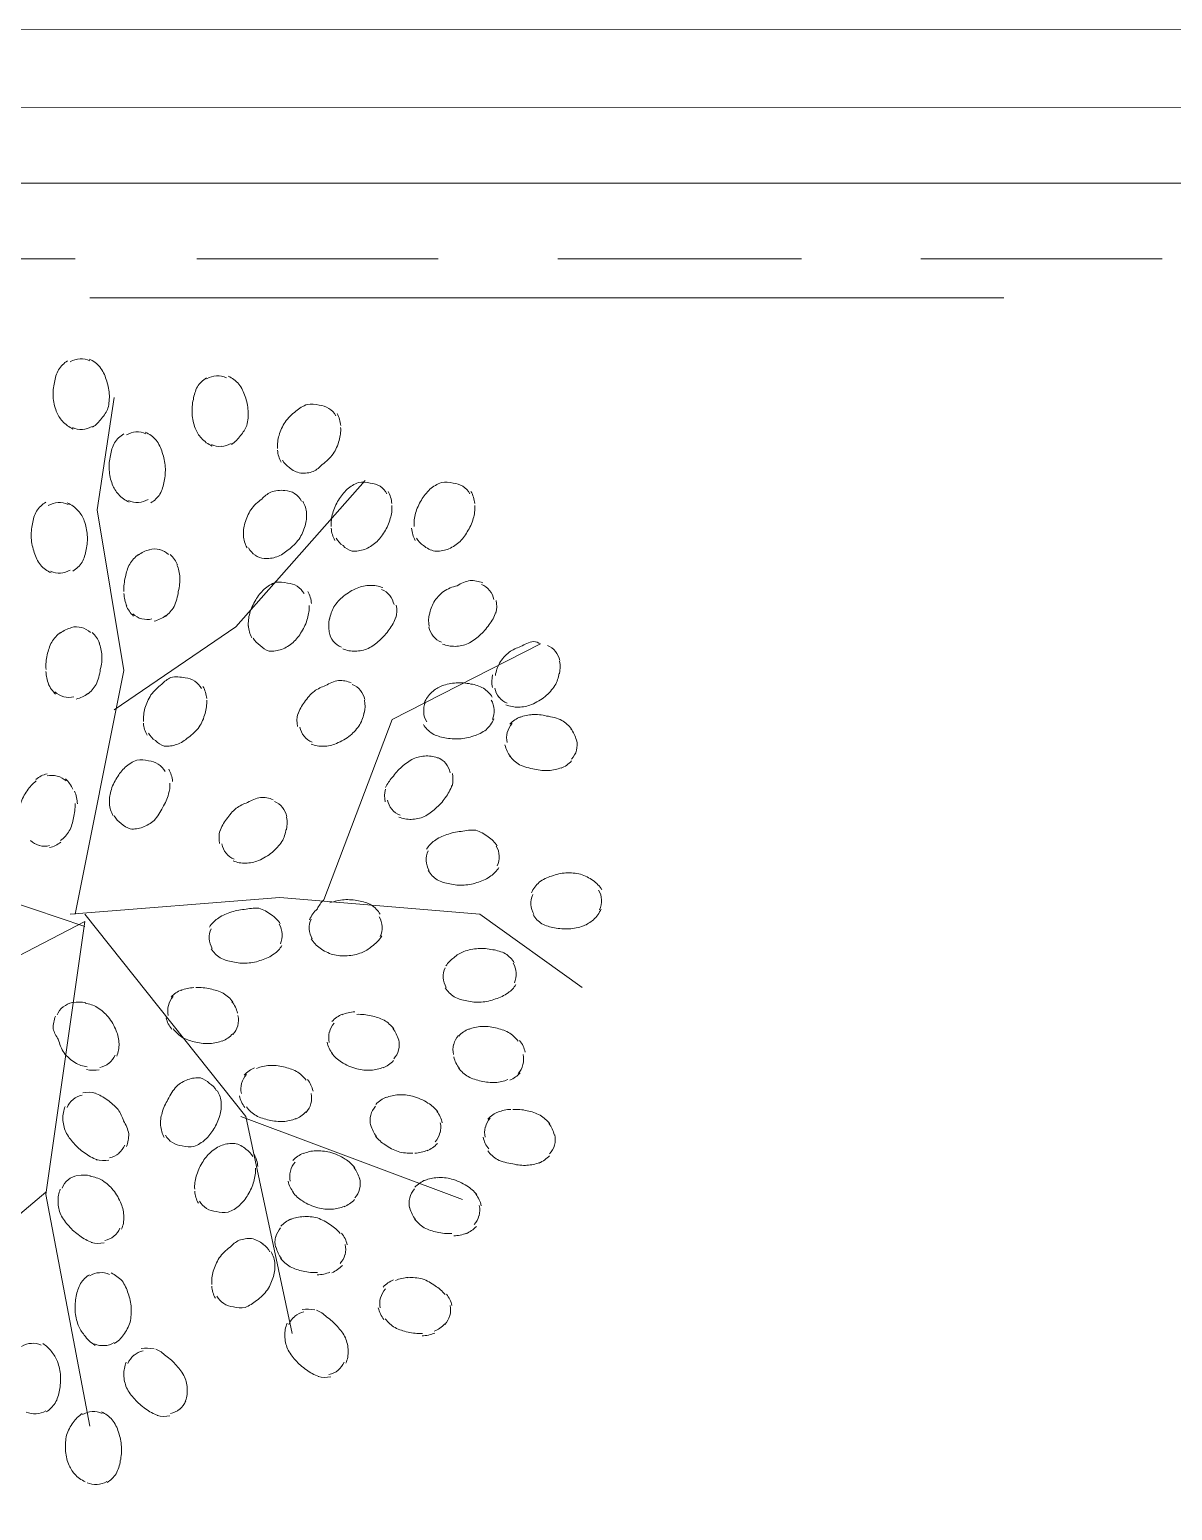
# Model space of a CAD drawing. Header units: metres. Extents: x 14 to 155, y 0 to 125.
# Drawn here: x 52.593 to 53.344, y 102.266 to 103.238 of the extents above; entities that cross this region are included whole.
import ezdxf

# ---------------------------------------------------------------- set-up
doc = ezdxf.new("R2010")
doc.units = ezdxf.units.M
doc.layers.add('PDF_Geometry', color=7, linetype='Continuous', true_color=0xc0c0c0)

msp = doc.modelspace()

# ---------------------------------------------------------------- linework, layer by layer
at = {"layer": 'PDF_Geometry', "color": 0, "lineweight": 5}
msp.add_lwpolyline([(54.79957, 103.23794), (52.04376, 103.23784), (52.044, 96.98688), (58.17336, 96.98712), (58.17329, 98.98755)], dxfattribs=at)
at = {"layer": 'PDF_Geometry', "color": 0, "lineweight": 0}
msp.add_lwpolyline([(52.19415, 103.18665), (54.79948, 103.18675), (54.79948, 103.13716), (52.19415, 103.13706)], close=True, dxfattribs=at)
for points in [[(52.62308, 103.08738), (52.46463, 103.08738)], [(52.86149, 103.08739), (52.70305, 103.08739)], [(53.1, 103.0874), (52.93997, 103.0874)], [(53.33683, 103.08741), (53.17838, 103.08741)], [(52.63264, 103.06179), (53.23276, 103.06181)], [(52.62309, 102.65696), (52.65506, 102.817), (52.63752, 102.92266), (52.64868, 102.99626)], [(52.64868, 102.79131), (52.72865, 102.84569), (52.8135, 102.94179)], [(52.32702, 102.70017), (52.38946, 102.71939), (52.47749, 102.70017), (52.62947, 102.64899)], [(52.61991, 102.65696), (52.75754, 102.66812), (52.88879, 102.65697), (52.95602, 102.60897)], [(52.62947, 102.65696), (52.73513, 102.52411), (52.76552, 102.3817)], [(52.39903, 102.41535), (52.41825, 102.46176), (52.503, 102.58655), (52.62947, 102.65218), (52.60388, 102.47292), (52.63267, 102.32095)], [(52.73185, 102.52411), (52.87746, 102.46974)], [(52.60388, 102.47451), (52.46944, 102.36088)]]:
    msp.add_lwpolyline(points, dxfattribs=at)
for points in [[(52.61811, 103.02044, 0.107116), (52.61211, 103.01463, 0.088824), (52.60949, 103.00629, 0.074265), (52.60864, 102.99682, 0.074849), (52.61071, 102.98735, 0.088992), (52.61474, 102.98079, 0.102553), (52.62177, 102.97563)], [(52.63443, 102.97685, 0.107116), (52.64043, 102.98266, 0.092185), (52.64464, 102.98932, 0.074265), (52.64549, 102.99879, 0.074849), (52.64342, 103.00826, 0.088992), (52.63939, 103.01641, 0.102553), (52.63236, 103.02157)], [(52.70933, 103.0092, 0.112979), (52.70333, 103.00338, 0.088824), (52.70071, 102.99513, 0.074265), (52.69987, 102.98557, 0.074849), (52.70193, 102.9762, 0.088992), (52.70596, 102.96963, 0.102553), (52.71299, 102.96448)], [(52.72565, 102.9656, 0.112979), (52.73165, 102.97142, 0.088824), (52.73587, 102.97807, 0.074265), (52.73662, 102.98763, 0.074849), (52.73465, 102.99701, 0.088992), (52.73062, 103.00517, 0.102553), (52.72358, 103.01032)], [(52.78968, 102.98923, 0.12226), (52.78331, 102.99139, 0.102689), (52.77552, 102.99186, 0.089013), (52.76802, 102.98735, 0.073797), (52.7609, 102.98023, 0.072677), (52.75696, 102.97151, 0.090683), (52.75602, 102.96288)], [(52.65496, 102.97244, 0.112979), (52.64896, 102.96663, 0.088824), (52.64624, 102.95829, 0.074265), (52.64549, 102.94882, 0.074849), (52.64746, 102.93935, 0.088992), (52.65149, 102.93279, 0.102553), (52.65862, 102.92763)], [(52.67277, 102.92716, 0.107116), (52.67877, 102.93297, 0.088824), (52.68149, 102.94132, 0.074265), (52.68224, 102.95079, 0.074849), (52.68027, 102.96016, 0.088992), (52.67624, 102.96841, 0.102553), (52.66911, 102.97357)], [(52.76371, 102.95032, 0.12226), (52.77121, 102.94667, 0.102689), (52.77946, 102.94779, 0.089013), (52.78537, 102.95229, 0.073797), (52.7925, 102.95932, 0.072677), (52.79643, 102.96814, 0.090683), (52.79737, 102.97667)], [(52.82325, 102.93804, 0.132733), (52.81687, 102.9401, 0.102689), (52.80909, 102.94057, 0.089013), (52.80168, 102.93607, 0.073797), (52.79606, 102.92904, 0.072677), (52.79222, 102.92032, 0.090683), (52.79118, 102.9117)], [(52.87762, 102.93804, 0.13598), (52.87125, 102.94011, 0.102689), (52.86356, 102.94058, 0.089013), (52.85606, 102.93607, 0.073797), (52.85044, 102.92904, 0.072677), (52.84659, 102.92032, 0.090683), (52.84566, 102.9117)], [(52.76718, 102.93326, 0.132733), (52.76081, 102.93532, 0.102689), (52.75153, 102.9342, 0.089013), (52.74562, 102.9297, 0.073797), (52.73849, 102.92266, 0.072677), (52.73456, 102.91385, 0.090683), (52.73362, 102.90532)], [(52.60377, 102.92763, 0.107116), (52.59777, 102.92181, 0.088824), (52.59505, 102.91347, 0.074265), (52.5943, 102.904, 0.074849), (52.59627, 102.89453, 0.088992), (52.6003, 102.88638, 0.102553), (52.60733, 102.88122)], [(52.62158, 102.88234, 0.112979), (52.62758, 102.88816, 0.088824), (52.6303, 102.8965, 0.074265), (52.63105, 102.90597, 0.074849), (52.62908, 102.91535, 0.088992), (52.62505, 102.922, 0.102553), (52.61793, 102.92716)], [(52.74131, 102.89276, 0.12226), (52.74721, 102.8906, 0.102689), (52.75547, 102.89173, 0.089013), (52.76297, 102.89632, 0.073797), (52.77009, 102.90335, 0.072677), (52.77403, 102.91207, 0.090683), (52.77496, 102.9207)], [(52.79897, 102.89913, 0.125626), (52.80487, 102.89548, 0.102689), (52.81312, 102.8966, 0.089013), (52.82053, 102.9011, 0.073797), (52.82616, 102.90813, 0.072677), (52.83, 102.91685, 0.090683), (52.83103, 102.92548)], [(52.85175, 102.89914, 0.12226), (52.85925, 102.89548, 0.102689), (52.8675, 102.8966, 0.089013), (52.875, 102.90111, 0.073797), (52.88053, 102.90814, 0.072677), (52.88447, 102.91686, 0.090683), (52.88541, 102.92548)], [(52.66462, 102.89332, 0.087268), (52.6589, 102.88694, 0.079764), (52.65609, 102.8785, 0.081618), (52.65515, 102.86903)], [(52.68234, 102.85263, 0.087268), (52.68806, 102.859, 0.079764), (52.69078, 102.86903, 0.081618), (52.69181, 102.8786)], [(52.76887, 102.87241, 0.13598), (52.7625, 102.87447, 0.102689), (52.75472, 102.87504, 0.089013), (52.74722, 102.87044, 0.073797), (52.74168, 102.86341, 0.072677), (52.73775, 102.85469, 0.090683), (52.73681, 102.84607)], [(52.82503, 102.87148, 0.102), (52.81678, 102.87298, 0.09382), (52.80834, 102.87119, 0.075517), (52.79925, 102.86585, 0.072693), (52.79297, 102.85882, 0.088362), (52.79016, 102.85066)], [(52.89066, 102.87467, 0.102), (52.88241, 102.87617, 0.09382), (52.87397, 102.87279, 0.075517), (52.86488, 102.86904, 0.072693), (52.8586, 102.86201, 0.088362), (52.85578, 102.85385)], [(52.74459, 102.8335, 0.132733), (52.7504, 102.82985, 0.102689), (52.75866, 102.83097, 0.089013), (52.76616, 102.83547, 0.073797), (52.77169, 102.8425, 0.072677), (52.77562, 102.85122, 0.090683), (52.77665, 102.85985)], [(52.79878, 102.83126, 0.102), (52.80703, 102.82976, 0.09382), (52.81547, 102.83154, 0.075517), (52.82297, 102.83688, 0.072693), (52.82925, 102.84401, 0.088362), (52.83366, 102.85216)], [(52.86432, 102.83445, 0.102), (52.87257, 102.83295, 0.09382), (52.8811, 102.83473, 0.075517), (52.8885, 102.84007, 0.072693), (52.89488, 102.8472, 0.088362), (52.89929, 102.85535)], [(52.61343, 102.84212, 0.087268), (52.60771, 102.83575, 0.072677), (52.6048, 102.82731, 0.081618), (52.60396, 102.81775)], [(52.77694, 102.6534, -0.102553), (52.7821, 102.66053, -0.088992), (52.78632, 102.66653), (52.83113, 102.78494), (52.92872, 102.83454, 0.102), (52.92404, 102.83623, 0.09382), (52.9156, 102.83276, 0.075517), (52.9081, 102.8291, 0.072693), (52.90172, 102.82198, 0.088362), (52.89901, 102.81382)], [(52.63115, 102.80144, 0.087268), (52.63687, 102.80781, 0.079764), (52.63959, 102.81784, 0.081618), (52.64062, 102.82731)], [(52.70165, 102.81006, 0.12226), (52.69528, 102.81222, 0.102689), (52.6859, 102.81259, 0.089013), (52.68, 102.80809, 0.073797), (52.67287, 102.80106, 0.072677), (52.66893, 102.79225, 0.090683), (52.668, 102.78362)], [(52.90594, 102.79451, 0.102), (52.91419, 102.79301, 0.09382), (52.92273, 102.79479, 0.075517), (52.93173, 102.80004, 0.072693), (52.9381, 102.80717, 0.088362), (52.94091, 102.81532)], [(52.80431, 102.80904, 0.102), (52.79606, 102.81054, 0.09382), (52.78753, 102.80716, 0.075517), (52.78013, 102.8035, 0.072693), (52.77375, 102.79638, 0.088362), (52.76934, 102.78822)], [(52.89694, 102.79948, 0.112979), (52.89113, 102.80548, 0.088824), (52.88288, 102.8082, 0.074265), (52.87332, 102.80894, 0.074849), (52.86394, 102.80698, 0.088992), (52.85738, 102.80294, 0.102553), (52.85222, 102.79582)], [(52.67578, 102.77106, 0.125626), (52.68159, 102.7674, 0.102689), (52.68984, 102.76853, 0.089013), (52.69734, 102.77303, 0.073797), (52.70456, 102.78006, 0.072677), (52.7084, 102.78888, 0.090683), (52.70944, 102.7975)], [(52.77797, 102.76881, 0.102), (52.78622, 102.76731, 0.09382), (52.79466, 102.76919, 0.075517), (52.80375, 102.77444, 0.072693), (52.81003, 102.78157, 0.088362), (52.81285, 102.78972)], [(52.85175, 102.78166, 0.112979), (52.85757, 102.77566, 0.088824), (52.86582, 102.77294, 0.074265), (52.87529, 102.77219, 0.074849), (52.88476, 102.77416, 0.088992), (52.89291, 102.77819, 0.102553), (52.89807, 102.78532)], [(52.94907, 102.77857, 0.087268), (52.9427, 102.78429, 0.072677), (52.93266, 102.7872, 0.081618), (52.9231, 102.78813)], [(52.67765, 102.75559, 0.12226), (52.67128, 102.75775, 0.102689), (52.6635, 102.75822, 0.089013), (52.656, 102.75362, 0.073797), (52.65047, 102.74659, 0.072677), (52.64653, 102.73787, 0.090683), (52.64559, 102.72925)], [(52.86188, 102.75944, 0.102), (52.85363, 102.76094, 0.09382), (52.8451, 102.75916, 0.075517), (52.83769, 102.75382, 0.072693), (52.83132, 102.74678, 0.088362), (52.82691, 102.74022)], [(52.90838, 102.76094, 0.087268), (52.91476, 102.75523, 0.072677), (52.92479, 102.75232, 0.081618), (52.93435, 102.75148)], [(52.5974, 102.74453, 0.087268), (52.59168, 102.73815, 0.072677), (52.58718, 102.72962, 0.081618), (52.58634, 102.72015)], [(52.65337, 102.71668, 0.125626), (52.65919, 102.71303, 0.102689), (52.66744, 102.71415, 0.089013), (52.67494, 102.71865, 0.073797), (52.68056, 102.72728, 0.072677), (52.68441, 102.736, 0.090683), (52.68534, 102.74303)], [(52.83554, 102.72081, 0.102), (52.84379, 102.71931, 0.09382), (52.85232, 102.72119, 0.075517), (52.85973, 102.72644, 0.072693), (52.8661, 102.73357, 0.088362), (52.87051, 102.74172)], [(52.61353, 102.70534, 0.087268), (52.61925, 102.71171, 0.079764), (52.62197, 102.72024, 0.081618), (52.623, 102.72971)], [(52.75303, 102.73225, 0.102), (52.74478, 102.73375, 0.09382), (52.73635, 102.73037, 0.075517), (52.72885, 102.72662, 0.072693), (52.72256, 102.7195, 0.088362), (52.71816, 102.71143)], [(52.72678, 102.69203, 0.102), (52.73503, 102.69053, 0.09382), (52.74347, 102.69231, 0.075517), (52.75247, 102.69765, 0.072693), (52.75885, 102.70478, 0.088362), (52.76166, 102.71294)], [(52.90013, 102.70188, 0.112979), (52.89432, 102.70788, 0.088824), (52.88607, 102.71219, 0.074265), (52.87651, 102.71135, 0.074849), (52.86713, 102.70928, 0.088992), (52.85898, 102.70525, 0.102553), (52.85382, 102.69981)], [(52.85495, 102.68566, 0.112979), (52.86076, 102.67966, 0.088824), (52.86901, 102.67694, 0.074265), (52.87848, 102.67619, 0.074849), (52.88795, 102.67816, 0.088992), (52.8961, 102.68219, 0.102553), (52.90126, 102.68763)], [(52.96895, 102.6731, 0.112979), (52.96314, 102.6791, 0.088824), (52.95489, 102.68332, 0.074265), (52.94533, 102.68416, 0.074849), (52.93595, 102.6821, 0.088992), (52.92779, 102.67807, 0.102553), (52.92264, 102.67103)], [(52.75772, 102.65068, 0.112979), (52.75191, 102.65668, 0.088824), (52.74366, 102.6609, 0.074265), (52.7341, 102.66015, 0.074849), (52.72472, 102.65809, 0.088992), (52.71647, 102.65406, 0.102553), (52.71132, 102.64862)], [(52.82335, 102.65706, 0.112979), (52.81754, 102.66306, 0.088824), (52.80919, 102.66578, 0.074265), (52.79973, 102.66653, 0.074849), (52.79035, 102.66447)], [(52.92376, 102.65678, 0.112979), (52.92958, 102.65078, 0.088824), (52.93783, 102.64816, 0.074265), (52.9473, 102.64741, 0.074849), (52.95676, 102.64938, 0.088992), (52.96333, 102.65341, 0.102553), (52.96848, 102.66044)], [(52.77807, 102.64084, 0.112979), (52.78388, 102.63484, 0.088824), (52.79223, 102.63053, 0.074265), (52.8017, 102.62978, 0.074849), (52.81117, 102.63175, 0.088992), (52.81773, 102.63578, 0.102553), (52.82448, 102.64281)], [(52.71244, 102.63437, 0.112979), (52.71825, 102.62837, 0.088824), (52.7266, 102.62574, 0.074265), (52.73607, 102.6249, 0.074849), (52.74554, 102.62696, 0.088992), (52.75369, 102.63099, 0.102553), (52.75885, 102.63643)], [(52.91139, 102.62509, 0.112979), (52.90558, 102.63109, 0.088824), (52.89723, 102.63372, 0.074265), (52.88776, 102.63447, 0.074849), (52.87829, 102.6325, 0.088992), (52.87173, 102.62847, 0.102553), (52.86657, 102.62303)], [(52.72669, 102.5994, 0.087268), (52.72032, 102.60512, 0.072677), (52.71179, 102.60793, 0.081618), (52.70232, 102.60887)], [(52.86611, 102.60878, 0.112979), (52.87192, 102.60278, 0.088824), (52.88026, 102.60015, 0.074265), (52.88973, 102.59931, 0.074849), (52.89911, 102.60137, 0.088992), (52.90736, 102.60541, 0.102553), (52.91251, 102.61084)], [(52.65038, 102.56377, 0.102), (52.65188, 102.57202, 0.09382), (52.6501, 102.58046, 0.075517), (52.64475, 102.58955, 0.072693), (52.63763, 102.59583, 0.088362), (52.62956, 102.59865)], [(52.61016, 102.59011, 0.102), (52.60866, 102.58186, 0.09382), (52.61203, 102.57492, 0.075517), (52.61578, 102.56592, 0.072693), (52.62291, 102.55955, 0.088362), (52.63107, 102.55674)], [(52.83226, 102.58178, 0.087268), (52.82589, 102.5875, 0.079764), (52.81745, 102.59021, 0.081618), (52.80798, 102.59125)], [(52.68751, 102.58168, 0.087268), (52.69388, 102.57596, 0.072677), (52.70241, 102.57305, 0.081618), (52.71188, 102.57221)], [(52.91392, 102.57372, 0.087268), (52.90755, 102.57944, 0.072677), (52.89901, 102.58234, 0.081618), (52.88955, 102.58328)], [(52.79157, 102.56565, 0.087268), (52.79795, 102.55993, 0.079764), (52.80798, 102.55553, 0.081618), (52.81754, 102.55459)], [(52.7747, 102.54812, 0.087268), (52.76832, 102.55384, 0.072677), (52.75979, 102.55674, 0.081618), (52.75032, 102.55768)], [(52.87473, 102.55609, 0.087268), (52.88111, 102.55037, 0.072677), (52.88964, 102.54747, 0.081618), (52.89911, 102.54662)], [(52.71123, 102.54596, 0.12226), (52.70541, 102.54961, 0.102689), (52.69716, 102.54849, 0.089013), (52.68966, 102.54399, 0.073797), (52.68404, 102.53536, 0.072677), (52.68019, 102.52664, 0.090683), (52.67916, 102.51802)], [(52.61654, 102.53086, 0.102), (52.61504, 102.52261, 0.09382), (52.61691, 102.51408, 0.075517), (52.62216, 102.50667, 0.072693), (52.62929, 102.5003, 0.088362), (52.63744, 102.49589)], [(52.65676, 102.50452, 0.102), (52.65826, 102.51277, 0.09382), (52.65488, 102.5213, 0.075517), (52.65122, 102.52871, 0.072693), (52.6441, 102.53508, 0.088362), (52.63594, 102.53949)], [(52.68695, 102.50705, 0.12226), (52.69332, 102.50489, 0.102689), (52.7011, 102.50452, 0.089013), (52.70851, 102.50902, 0.073797), (52.71413, 102.51605, 0.072677), (52.71798, 102.52477, 0.090683), (52.71901, 102.5334)], [(52.73551, 102.53049, 0.087268), (52.74188, 102.52477, 0.072677), (52.75042, 102.52187, 0.081618), (52.75989, 102.52102)], [(52.86114, 102.52731, 0.087268), (52.85476, 102.53303, 0.072677), (52.84464, 102.53753, 0.081618), (52.83517, 102.53846)], [(52.93474, 102.51934, 0.087268), (52.92836, 102.52506, 0.072677), (52.91983, 102.52797, 0.081618), (52.91036, 102.52881)], [(52.82036, 102.51127, 0.087268), (52.82673, 102.50555, 0.079764), (52.83517, 102.50115, 0.081618), (52.84473, 102.50021)], [(52.73523, 102.50274, 0.132733), (52.72782, 102.50649, 0.102689), (52.71957, 102.50536, 0.089013), (52.71207, 102.50077, 0.073797), (52.70645, 102.49374, 0.072677), (52.7026, 102.48502, 0.090683), (52.70157, 102.47639)], [(52.80667, 102.49055, 0.087268), (52.80029, 102.49627, 0.079764), (52.79026, 102.50068, 0.081618), (52.7807, 102.50162)], [(52.89395, 102.50162, 0.087268), (52.90033, 102.4959, 0.072677), (52.91046, 102.49309, 0.081618), (52.91993, 102.49215)], [(52.65357, 102.45014, 0.102), (52.65507, 102.45839, 0.09382), (52.65329, 102.46683, 0.075517), (52.64804, 102.47592, 0.072693), (52.64091, 102.4823, 0.088362), (52.63276, 102.48502)], [(52.70935, 102.46383, 0.13598), (52.71573, 102.46177, 0.102689), (52.72351, 102.4613, 0.089013), (52.73092, 102.4658, 0.073797), (52.73654, 102.47283, 0.072677), (52.74039, 102.48155, 0.090683), (52.74142, 102.49018)], [(52.88674, 102.47293, 0.087268), (52.88036, 102.47865, 0.072677), (52.87024, 102.48315, 0.081618), (52.86077, 102.48399)], [(52.61335, 102.47648, 0.102), (52.61185, 102.46823, 0.09382), (52.61363, 102.4597, 0.075517), (52.61898, 102.45229, 0.072693), (52.6261, 102.44592, 0.088362), (52.63426, 102.44151)], [(52.76598, 102.47443, 0.087268), (52.77236, 102.46871, 0.072677), (52.78239, 102.4643, 0.081618), (52.79186, 102.46336)], [(52.79711, 102.44733, 0.087268), (52.79073, 102.45305, 0.072677), (52.7822, 102.45755, 0.081618), (52.77273, 102.45839)], [(52.84595, 102.4569, 0.087268), (52.85233, 102.45118, 0.072677), (52.86077, 102.44827, 0.081618), (52.87033, 102.44734)], [(52.74648, 102.4403, 0.125626), (52.73898, 102.44405, 0.102689), (52.73073, 102.44292, 0.089013), (52.72482, 102.43842, 0.073797), (52.7177, 102.4313, 0.072677), (52.71376, 102.42258, 0.090683), (52.71283, 102.41395)], [(52.72061, 102.40139, 0.12226), (52.72698, 102.39923, 0.102689), (52.73467, 102.39886, 0.089013), (52.74217, 102.40336, 0.073797), (52.74939, 102.41039, 0.072677), (52.75323, 102.4192, 0.090683), (52.75417, 102.42774)], [(52.75792, 102.43121, 0.087268), (52.7643, 102.42549, 0.072677), (52.77283, 102.42267, 0.081618), (52.7823, 102.42174)], [(52.63257, 102.42033, 0.107116), (52.62657, 102.41451, 0.088824), (52.62385, 102.40617, 0.074265), (52.6231, 102.3967, 0.074849), (52.62507, 102.38723, 0.088992), (52.6291, 102.38067, 0.102553), (52.63623, 102.37392)], [(52.64879, 102.37504, 0.107116), (52.65479, 102.38086, 0.092185), (52.65911, 102.38911, 0.074265), (52.65985, 102.39867, 0.074849), (52.65789, 102.40804, 0.088992), (52.65385, 102.41629, 0.102553), (52.64673, 102.42145)], [(52.86593, 102.4073, 0.087268), (52.85955, 102.41302, 0.072677), (52.85102, 102.41752, 0.081618), (52.84155, 102.41836)], [(52.80086, 102.36211, 0.102), (52.80236, 102.37036, 0.09382), (52.80049, 102.37889, 0.075517), (52.79524, 102.3863, 0.072693), (52.78811, 102.39267, 0.088362), (52.78155, 102.39708)], [(52.76223, 102.38845, 0.102), (52.76073, 102.3802, 0.09382), (52.76252, 102.37167, 0.075517), (52.76777, 102.36427, 0.072693), (52.77489, 102.35789, 0.088362), (52.78305, 102.35348)], [(52.82674, 102.39127, 0.087268), (52.83311, 102.38555, 0.072677), (52.84164, 102.38264, 0.081618), (52.85111, 102.3818)], [(52.60398, 102.33023, 0.112979), (52.60998, 102.33604, 0.092185), (52.6127, 102.34438, 0.074265), (52.61345, 102.35385, 0.074849), (52.61148, 102.36323, 0.088992), (52.60745, 102.36988, 0.102553), (52.60192, 102.37504)], [(52.6952, 102.33651, 0.102), (52.6967, 102.34476, 0.09382), (52.69492, 102.3532, 0.075517), (52.68958, 102.3607, 0.072693), (52.68254, 102.36707, 0.088362), (52.67598, 102.37148)], [(52.65657, 102.36285, 0.102), (52.65508, 102.3546, 0.09382), (52.65686, 102.34607, 0.075517), (52.6622, 102.33867, 0.072693), (52.66933, 102.33229, 0.088362), (52.67748, 102.32789)], [(52.62779, 102.3291, 0.107116), (52.62179, 102.32329, 0.088824), (52.61748, 102.31494, 0.074265), (52.61673, 102.30548, 0.074849), (52.6187, 102.29601, 0.088992), (52.62273, 102.28944, 0.102553), (52.62976, 102.28429)], [(52.64401, 102.28382, 0.107116), (52.65001, 102.28963, 0.088824), (52.65273, 102.29798, 0.074265), (52.65348, 102.30745, 0.074849), (52.65151, 102.31682, 0.088992), (52.64748, 102.32507, 0.102553), (52.64036, 102.33023)]]:
    msp.add_lwpolyline(points, format="xyb", dxfattribs=at)
for centre, radius, start, end in [((52.67497, 102.88242), 0.01452, 75.94207, 102.44847), ((52.6722, 102.87882), 0.01962, 22.65481, 47.22821), ((52.67475, 102.86721), 0.01962, 202.65481, 227.22821), ((52.62378, 102.83123), 0.01452, 75.94207, 102.44847), ((52.62102, 102.82754), 0.01962, 22.65481, 47.22821), ((52.6704, 102.86512), 0.01452, 255.94207, 282.44847), ((52.62356, 102.81593), 0.01962, 202.65481, 227.22821), ((52.61911, 102.81393), 0.01452, 255.94207, 282.44847), ((52.92297, 102.76853), 0.01962, 112.65481, 137.22821), ((52.92087, 102.77289), 0.01452, 165.94207, 192.44847), ((52.93818, 102.76822), 0.01452, 345.94207, 12.44847), ((52.93458, 102.77099), 0.01962, 292.65481, 317.22821), ((52.60775, 102.73363), 0.01452, 75.94207, 102.44847), ((52.60339, 102.73153), 0.01962, 22.65481, 47.22821), ((52.60318, 102.71623), 0.01452, 255.94207, 282.44847), ((52.7005, 102.58926), 0.01962, 112.65481, 137.22821), ((52.6984, 102.59362), 0.01452, 165.94207, 192.44847), ((52.7158, 102.58736), 0.01452, 345.94207, 12.44847), ((52.80607, 102.57324), 0.01962, 112.65481, 137.22821), ((52.80406, 102.576), 0.01452, 165.94207, 192.44847), ((52.88932, 102.56368), 0.01962, 112.65481, 137.22821), ((52.71211, 102.59181), 0.01962, 292.65481, 317.22821), ((52.82137, 102.57143), 0.01452, 345.94207, 12.44847), ((52.88563, 102.56803), 0.01452, 165.94207, 192.44847), ((52.81768, 102.57419), 0.01962, 292.65481, 317.22821), ((52.90303, 102.56177), 0.01452, 345.94207, 12.44847), ((52.7485, 102.53808), 0.01962, 112.65481, 137.22821), ((52.90093, 102.56623), 0.01962, 292.65481, 317.22821), ((52.74641, 102.54243), 0.01452, 165.94207, 192.44847), ((52.7638, 102.53617), 0.01452, 345.94207, 12.44847), ((52.83494, 102.51886), 0.01962, 112.65481, 137.22821), ((52.76011, 102.54053), 0.01962, 292.65481, 317.22821), ((52.83125, 102.52162), 0.01452, 165.94207, 192.44847), ((52.90854, 102.50921), 0.01962, 112.65481, 137.22821), ((52.84865, 102.51696), 0.01452, 345.94207, 12.44847), ((52.90644, 102.51366), 0.01452, 165.94207, 192.44847), ((52.92384, 102.50899), 0.01452, 345.94207, 12.44847), ((52.84655, 102.51981), 0.01962, 292.65481, 317.22821), ((52.78047, 102.48201), 0.01962, 112.65481, 137.22821), ((52.92015, 102.51175), 0.01962, 292.65481, 317.22821), ((52.77847, 102.48477), 0.01452, 165.94207, 192.44847), ((52.79577, 102.4802), 0.01452, 345.94207, 12.44847), ((52.86054, 102.46439), 0.01962, 112.65481, 137.22821), ((52.79208, 102.48297), 0.01962, 292.65481, 317.22821), ((52.85685, 102.46725), 0.01452, 165.94207, 192.44847), ((52.87425, 102.46258), 0.01452, 345.94207, 12.44847), ((52.77251, 102.43879), 0.01962, 112.65481, 137.22821), ((52.76882, 102.44155), 0.01452, 165.94207, 192.44847), ((52.87215, 102.46534), 0.01962, 292.65481, 317.22821), ((52.78621, 102.43698), 0.01452, 345.94207, 12.44847), ((52.78412, 102.43975), 0.01962, 292.65481, 317.22821), ((52.83973, 102.39885), 0.01962, 112.65481, 137.22821), ((52.83763, 102.40162), 0.01452, 165.94207, 192.44847), ((52.85503, 102.39695), 0.01452, 345.94207, 12.44847), ((52.85134, 102.40131), 0.01962, 292.65481, 317.22821)]:
    msp.add_arc(centre, radius, start, end, dxfattribs=at)
for points in [[(52.62627, 103.02176), (52.62402, 103.02166), (52.62186, 103.02091), (52.61989, 103.01979)], [(52.63283, 103.02054), (52.63077, 103.02148), (52.62852, 103.02194), (52.62627, 103.02176)], [(52.7159, 103.0106), (52.71365, 103.01051), (52.71149, 103.00976), (52.70952, 103.00863)], [(52.72246, 103.00929), (52.7204, 103.01023), (52.71815, 103.0107), (52.7159, 103.01051)], [(52.79418, 102.98436), (52.79306, 102.98632), (52.79156, 102.98801), (52.78959, 102.98923)], [(52.79746, 102.97789), (52.79718, 102.9807), (52.79643, 102.98342), (52.79503, 102.98586)], [(52.6213, 102.97666), (52.62336, 102.97572), (52.62561, 102.97525), (52.62786, 102.97544)], [(52.62786, 102.97544), (52.63011, 102.97554), (52.63227, 102.97629), (52.63424, 102.97741)], [(52.66311, 102.97376), (52.66086, 102.97366), (52.65871, 102.97291), (52.65674, 102.97179)], [(52.66958, 102.97254), (52.66752, 102.97348), (52.66527, 102.97394), (52.66302, 102.97376)], [(52.71252, 102.96551), (52.71459, 102.96457), (52.71684, 102.9641), (52.71909, 102.96429)], [(52.71909, 102.9642), (52.72134, 102.96429), (52.72349, 102.96504), (52.72546, 102.96616)], [(52.75593, 102.96176), (52.75621, 102.95895), (52.75696, 102.95623), (52.75837, 102.95379)], [(52.75921, 102.9552), (52.76034, 102.95323), (52.76184, 102.95154), (52.76381, 102.95032)], [(52.66471, 102.92744), (52.66696, 102.92754), (52.66912, 102.92829), (52.67109, 102.92941)], [(52.77178, 102.92838), (52.77065, 102.93035), (52.76915, 102.93204), (52.76718, 102.93326)], [(52.82784, 102.93317), (52.82672, 102.93514), (52.82522, 102.93682), (52.82325, 102.93804)], [(52.83103, 102.9267), (52.83075, 102.92951), (52.83, 102.93223), (52.82859, 102.93467)], [(52.88222, 102.93317), (52.88109, 102.93514), (52.87959, 102.93683), (52.87762, 102.93804)], [(52.88541, 102.9267), (52.88513, 102.92951), (52.88438, 102.93223), (52.88297, 102.93467)], [(52.61183, 102.92735), (52.60958, 102.92725), (52.60743, 102.9265), (52.60546, 102.92538)], [(52.6184, 102.92613), (52.61633, 102.92706), (52.61408, 102.92753), (52.61183, 102.92735)], [(52.65815, 102.92866), (52.66021, 102.92772), (52.66246, 102.92725), (52.66471, 102.92744)], [(52.77506, 102.92023), (52.77478, 102.92304), (52.77403, 102.92576), (52.77262, 102.9282)], [(52.79118, 102.91048), (52.79147, 102.90766), (52.79222, 102.90495), (52.79362, 102.90251)], [(52.84397, 102.91048), (52.84425, 102.90767), (52.845, 102.90495), (52.84641, 102.90251)], [(52.73353, 102.90569), (52.73381, 102.90288), (52.73456, 102.90016), (52.73596, 102.89772)], [(52.79437, 102.90401), (52.7955, 102.90204), (52.797, 102.90035), (52.79897, 102.89913)], [(52.84725, 102.90401), (52.84837, 102.90204), (52.84988, 102.90035), (52.85184, 102.89914)], [(52.67193, 102.89641), (52.66921, 102.89575), (52.66659, 102.89453), (52.66443, 102.89275)], [(52.6844, 102.89332), (52.68271, 102.89482), (52.68074, 102.89594), (52.67859, 102.8965)], [(52.73681, 102.89763), (52.73793, 102.89566), (52.73943, 102.89397), (52.7414, 102.89276)], [(52.60696, 102.88225), (52.60902, 102.88131), (52.61127, 102.88084), (52.61352, 102.88103)], [(52.61343, 102.88103), (52.61568, 102.88113), (52.61783, 102.88188), (52.6198, 102.883)], [(52.69181, 102.87822), (52.69162, 102.88113), (52.69106, 102.88394), (52.68993, 102.88657)], [(52.77337, 102.86754), (52.77225, 102.86951), (52.77075, 102.87119), (52.76878, 102.87241)], [(52.89525, 102.8696), (52.89385, 102.87139), (52.89197, 102.8727), (52.88991, 102.87354)], [(52.65515, 102.86772), (52.65534, 102.86481), (52.6559, 102.862), (52.65702, 102.85938)], [(52.77825, 102.86107), (52.77797, 102.86388), (52.77722, 102.8666), (52.77581, 102.86904)], [(52.82963, 102.86641), (52.82822, 102.8682), (52.82634, 102.86951), (52.82428, 102.87035)], [(52.83244, 102.86032), (52.83197, 102.86257), (52.83103, 102.86463), (52.82963, 102.86632)], [(52.89807, 102.8636), (52.8976, 102.86585), (52.89666, 102.86792), (52.89525, 102.8696)], [(52.89938, 102.85479), (52.90004, 102.85751), (52.90004, 102.86042), (52.89957, 102.86314)], [(52.66096, 102.85422), (52.66265, 102.85272), (52.66462, 102.85159), (52.66678, 102.85103)], [(52.67503, 102.84953), (52.67774, 102.85019), (52.68037, 102.85141), (52.68253, 102.85319)], [(52.83375, 102.8516), (52.83441, 102.85432), (52.83441, 102.85723), (52.83394, 102.85995)], [(52.85569, 102.85432), (52.85503, 102.8516), (52.85503, 102.8487), (52.8555, 102.84598)], [(52.62074, 102.84522), (52.61802, 102.84456), (52.6154, 102.84334), (52.61324, 102.84156)], [(52.63312, 102.84212), (52.63143, 102.84362), (52.62946, 102.84475), (52.62731, 102.84531)], [(52.73672, 102.84653), (52.737, 102.84372), (52.73775, 102.841), (52.73915, 102.83857)], [(52.79006, 102.85113), (52.78941, 102.84841), (52.78941, 102.84551), (52.78987, 102.84279)], [(52.78978, 102.84241), (52.79025, 102.84016), (52.79119, 102.8381), (52.79259, 102.83641)], [(52.85541, 102.8456), (52.85588, 102.84335), (52.85682, 102.84129), (52.85822, 102.8396)], [(52.64062, 102.82703), (52.64043, 102.82994), (52.63987, 102.83275), (52.63874, 102.83537)], [(52.74, 102.83838), (52.74112, 102.83641), (52.74262, 102.83472), (52.74459, 102.8335)], [(52.79259, 102.83632), (52.794, 102.83454), (52.79588, 102.83322), (52.79794, 102.83238)], [(52.85822, 102.8396), (52.85963, 102.83782), (52.8615, 102.83651), (52.86357, 102.83566)], [(52.93848, 102.82957), (52.93707, 102.83135), (52.93519, 102.83267), (52.93313, 102.83351)], [(52.94129, 102.82357), (52.94082, 102.82582), (52.93988, 102.82789), (52.93848, 102.82957)], [(52.94101, 102.81485), (52.94166, 102.81757), (52.94166, 102.82048), (52.94119, 102.8232)], [(52.60387, 102.81643), (52.60406, 102.81353), (52.60462, 102.81072), (52.60574, 102.80809)], [(52.89722, 102.81429), (52.89657, 102.81157), (52.89657, 102.80866), (52.89704, 102.80595)], [(52.60977, 102.80303), (52.61146, 102.80153), (52.61343, 102.8004), (52.61559, 102.79984)], [(52.70615, 102.80519), (52.70503, 102.80716), (52.70353, 102.80884), (52.70156, 102.81006)], [(52.70944, 102.79863), (52.70915, 102.80144), (52.7084, 102.80416), (52.707, 102.80659)], [(52.81041, 102.80397), (52.809, 102.80575), (52.80713, 102.80707), (52.80506, 102.80791)], [(52.81322, 102.79797), (52.81275, 102.80022), (52.81181, 102.80229), (52.81041, 102.80397)], [(52.89854, 102.80557), (52.89901, 102.80332), (52.89994, 102.80126), (52.90135, 102.79957)], [(52.62384, 102.79834), (52.62656, 102.799), (52.62918, 102.80022), (52.63134, 102.802)], [(52.81294, 102.78916), (52.8136, 102.79188), (52.8136, 102.79479), (52.81313, 102.7975)], [(52.85316, 102.79629), (52.85222, 102.79422), (52.85175, 102.79197), (52.85194, 102.78972)], [(52.89826, 102.79132), (52.89816, 102.79357), (52.89741, 102.79573), (52.89629, 102.7977)], [(52.90144, 102.79957), (52.90285, 102.79779), (52.90473, 102.79648), (52.90679, 102.79563)], [(52.76925, 102.78869), (52.76859, 102.78597), (52.76859, 102.78306), (52.76906, 102.78035)], [(52.85194, 102.78972), (52.85204, 102.78747), (52.85279, 102.78532), (52.85391, 102.78335)], [(52.89704, 102.78485), (52.89798, 102.78691), (52.89844, 102.78916), (52.89826, 102.79141)], [(52.92348, 102.78813), (52.92057, 102.78795), (52.91776, 102.78738), (52.91513, 102.78626)], [(52.6679, 102.7825), (52.66818, 102.77969), (52.66893, 102.77697), (52.67034, 102.77453)], [(52.67118, 102.77594), (52.67231, 102.77397), (52.67381, 102.77228), (52.67578, 102.77106)], [(52.77056, 102.77997), (52.77103, 102.77772), (52.77197, 102.77566), (52.77338, 102.77397)], [(52.77338, 102.77397), (52.77478, 102.77219), (52.77666, 102.77088), (52.77872, 102.77003)], [(52.90998, 102.78223), (52.90848, 102.78054), (52.90735, 102.77857), (52.90679, 102.77641)], [(52.95217, 102.77135), (52.95151, 102.77407), (52.95029, 102.7767), (52.94851, 102.77885)], [(52.90529, 102.76816), (52.90595, 102.76544), (52.90716, 102.76282), (52.90895, 102.76066)], [(52.94907, 102.75888), (52.95057, 102.76057), (52.9517, 102.76254), (52.95226, 102.7647)], [(52.68215, 102.75072), (52.68103, 102.75268), (52.67953, 102.75437), (52.67756, 102.75559)], [(52.86648, 102.75597), (52.86507, 102.75775), (52.86319, 102.75907), (52.86113, 102.75991)], [(52.86929, 102.74997), (52.86882, 102.75222), (52.86788, 102.75429), (52.86648, 102.75597)], [(52.60471, 102.74921), (52.602, 102.74856), (52.59937, 102.74734), (52.59721, 102.74556)], [(52.61718, 102.74453), (52.6155, 102.74603), (52.61353, 102.74715), (52.61137, 102.74771)], [(52.68703, 102.74425), (52.68675, 102.74706), (52.686, 102.74978), (52.68459, 102.75222)], [(52.8706, 102.74116), (52.87126, 102.74388), (52.87126, 102.74679), (52.87079, 102.7495)], [(52.93398, 102.75138), (52.93688, 102.75157), (52.9397, 102.75213), (52.94232, 102.75326)], [(52.62459, 102.72943), (52.6244, 102.73234), (52.62384, 102.73515), (52.62272, 102.73778)], [(52.82682, 102.7391), (52.82616, 102.73638), (52.82616, 102.73347), (52.82663, 102.73075)], [(52.64559, 102.72962), (52.64587, 102.72681), (52.64662, 102.72409), (52.64803, 102.72165)], [(52.75922, 102.72719), (52.75782, 102.72897), (52.75594, 102.73028), (52.75388, 102.73112)], [(52.76203, 102.72109), (52.76157, 102.72334), (52.76063, 102.72541), (52.75922, 102.72709)], [(52.82813, 102.73197), (52.8286, 102.72972), (52.82954, 102.72766), (52.83094, 102.72597)], [(52.83104, 102.72597), (52.83244, 102.72419), (52.83432, 102.72288), (52.83638, 102.72203)], [(52.64878, 102.72156), (52.6499, 102.71959), (52.6514, 102.7179), (52.65337, 102.71668)], [(52.76175, 102.71237), (52.76241, 102.71509), (52.76241, 102.718), (52.76194, 102.72072)], [(52.71806, 102.7119), (52.71741, 102.70918), (52.71741, 102.70628), (52.71788, 102.70356)], [(52.59375, 102.70543), (52.59543, 102.70393), (52.5974, 102.7028), (52.59956, 102.70224)], [(52.60622, 102.70074), (52.60893, 102.7014), (52.61156, 102.70262), (52.61372, 102.7044)], [(52.71938, 102.70318), (52.71985, 102.70093), (52.72078, 102.69887), (52.72219, 102.69718)], [(52.72219, 102.69709), (52.7236, 102.69531), (52.72547, 102.694), (52.72753, 102.69315)], [(52.85485, 102.69869), (52.85391, 102.69663), (52.85345, 102.69438), (52.85363, 102.69213)], [(52.90154, 102.69532), (52.90145, 102.69757), (52.9007, 102.69972), (52.89957, 102.70169)], [(52.85354, 102.69213), (52.85363, 102.68988), (52.85438, 102.68772), (52.85551, 102.68575)], [(52.90023, 102.68875), (52.90117, 102.69082), (52.90164, 102.69307), (52.90145, 102.69532)], [(52.92357, 102.66991), (52.92264, 102.66785), (52.92217, 102.6656), (52.92236, 102.66335)], [(52.96876, 102.66654), (52.96867, 102.66879), (52.96792, 102.67094), (52.9668, 102.67291)], [(52.92236, 102.66335), (52.92245, 102.6611), (52.9232, 102.65894), (52.92433, 102.65697)], [(52.96745, 102.65997), (52.96839, 102.66204), (52.96886, 102.66429), (52.96867, 102.66654)], [(52.71235, 102.64749), (52.71141, 102.64543), (52.71094, 102.64318), (52.71113, 102.64093)], [(52.75904, 102.64412), (52.75894, 102.64637), (52.75819, 102.64853), (52.75707, 102.6505)], [(52.77798, 102.65387), (52.77704, 102.65181), (52.77657, 102.64956), (52.77676, 102.64731)], [(52.77676, 102.64731), (52.77685, 102.64506), (52.7776, 102.6429), (52.77873, 102.64093)], [(52.82466, 102.6489), (52.82457, 102.65115), (52.82382, 102.65331), (52.8227, 102.65528)], [(52.82345, 102.64234), (52.82438, 102.6444), (52.82485, 102.64665), (52.82466, 102.6489)], [(52.71113, 102.64093), (52.71122, 102.63868), (52.71197, 102.63652), (52.7131, 102.63456)], [(52.75782, 102.63756), (52.75876, 102.63962), (52.75922, 102.64187), (52.75904, 102.64412)], [(52.86601, 102.62191), (52.86507, 102.61984), (52.86461, 102.61759), (52.86479, 102.61534)], [(52.9127, 102.61853), (52.91261, 102.62078), (52.91186, 102.62294), (52.91073, 102.62491)], [(52.91148, 102.61197), (52.91242, 102.61403), (52.91289, 102.61628), (52.9127, 102.61853)], [(52.701, 102.60887), (52.6981, 102.60868), (52.69529, 102.60812), (52.69266, 102.60699)], [(52.86479, 102.61534), (52.86489, 102.61309), (52.86564, 102.61094), (52.86676, 102.60897)], [(52.62131, 102.59902), (52.61906, 102.59855), (52.617, 102.59761), (52.61531, 102.59621)], [(52.63003, 102.59883), (52.62731, 102.59949), (52.62441, 102.59949), (52.62169, 102.59902)], [(52.6875, 102.60296), (52.686, 102.60127), (52.68488, 102.5993), (52.68432, 102.59715)], [(52.72969, 102.59209), (52.72904, 102.5948), (52.72782, 102.59743), (52.72604, 102.59959)], [(52.61522, 102.59621), (52.61344, 102.5948), (52.61213, 102.59293), (52.61128, 102.59086)], [(52.68282, 102.58899), (52.68347, 102.58627), (52.68469, 102.58365), (52.68647, 102.58149)], [(52.80667, 102.59293), (52.80376, 102.59275), (52.80095, 102.59218), (52.79832, 102.59106)], [(52.7266, 102.57802), (52.7281, 102.57971), (52.72923, 102.58168), (52.72979, 102.58384)], [(52.79317, 102.58543), (52.79167, 102.58374), (52.79054, 102.58178), (52.78998, 102.57962)], [(52.83536, 102.57446), (52.8347, 102.57718), (52.83348, 102.57981), (52.8317, 102.58196)], [(52.88983, 102.58328), (52.88692, 102.58309), (52.88411, 102.58253), (52.88148, 102.5814)], [(52.7116, 102.57212), (52.71451, 102.5723), (52.71732, 102.57287), (52.71994, 102.57399)], [(52.78848, 102.57296), (52.78914, 102.57024), (52.79035, 102.56762), (52.79214, 102.56546)], [(52.87483, 102.57737), (52.87333, 102.57568), (52.8722, 102.57372), (52.87164, 102.57156)], [(52.91861, 102.5665), (52.91795, 102.56922), (52.91673, 102.57184), (52.91495, 102.574)], [(52.64532, 102.55918), (52.6471, 102.56058), (52.64841, 102.56246), (52.64925, 102.56452)], [(52.83226, 102.562), (52.83376, 102.56368), (52.83489, 102.56565), (52.83545, 102.56781)], [(52.87173, 102.56331), (52.87239, 102.56059), (52.87361, 102.55797), (52.87539, 102.55581)], [(52.6305, 102.55505), (52.63322, 102.55439), (52.63613, 102.55439), (52.63885, 102.55486)], [(52.63922, 102.55636), (52.64147, 102.55683), (52.64354, 102.55777), (52.64522, 102.55918)], [(52.7356, 102.55177), (52.7341, 102.55008), (52.73298, 102.54812), (52.73241, 102.54596)], [(52.7506, 102.55768), (52.7477, 102.55749), (52.74488, 102.55693), (52.74226, 102.5558)], [(52.81717, 102.55459), (52.82007, 102.55478), (52.82289, 102.55534), (52.82551, 102.55646)], [(52.91392, 102.55244), (52.91542, 102.55412), (52.91655, 102.55609), (52.91711, 102.55825)], [(52.63641, 102.53958), (52.63369, 102.54024), (52.63079, 102.54024), (52.62807, 102.53977)], [(52.71582, 102.54108), (52.7147, 102.54305), (52.7132, 102.54474), (52.71123, 102.54596)], [(52.71901, 102.53302), (52.71873, 102.53583), (52.71798, 102.53855), (52.71657, 102.54099)], [(52.77929, 102.5409), (52.77864, 102.54362), (52.77742, 102.54624), (52.77564, 102.5484)], [(52.89883, 102.54653), (52.90173, 102.54672), (52.90455, 102.54728), (52.90717, 102.5484)], [(52.62169, 102.53545), (52.61991, 102.53405), (52.6186, 102.53217), (52.61775, 102.53011)], [(52.62769, 102.53827), (52.62544, 102.5378), (52.62338, 102.53686), (52.62169, 102.53545)], [(52.73092, 102.53771), (52.73157, 102.53499), (52.73279, 102.53236), (52.73457, 102.53021)], [(52.7747, 102.52684), (52.7762, 102.52852), (52.77732, 102.53049), (52.77789, 102.53265)], [(52.82036, 102.53096), (52.81886, 102.52927), (52.81773, 102.52731), (52.81717, 102.52515)], [(52.83545, 102.53846), (52.83254, 102.53828), (52.82973, 102.53771), (52.82711, 102.53659)], [(52.7596, 102.52093), (52.76251, 102.52112), (52.76532, 102.52168), (52.76795, 102.5228)], [(52.86414, 102.52009), (52.86348, 102.52281), (52.86227, 102.52543), (52.86048, 102.52759)], [(52.89564, 102.523), (52.89414, 102.52131), (52.89302, 102.51934), (52.89245, 102.51718)], [(52.90905, 102.5289), (52.90614, 102.52872), (52.90333, 102.52815), (52.9007, 102.52703)], [(52.67916, 102.51839), (52.67945, 102.51558), (52.6802, 102.51286), (52.6816, 102.51042)], [(52.68235, 102.51192), (52.68348, 102.50996), (52.68498, 102.50827), (52.68695, 102.50705)], [(52.81726, 102.51859), (52.81792, 102.51587), (52.81914, 102.51324), (52.82092, 102.51109)], [(52.85945, 102.50762), (52.86095, 102.50931), (52.86208, 102.51128), (52.86264, 102.51343)], [(52.93774, 102.51203), (52.93708, 102.51475), (52.93586, 102.51737), (52.93408, 102.51953)], [(52.65169, 102.50002), (52.65348, 102.50142), (52.65479, 102.5033), (52.65563, 102.50536)], [(52.73982, 102.49786), (52.7387, 102.49983), (52.7372, 102.50152), (52.73523, 102.50274)], [(52.78107, 102.50171), (52.77817, 102.50152), (52.77536, 102.50096), (52.77273, 102.49983)], [(52.84605, 102.50012), (52.84895, 102.50031), (52.85177, 102.50087), (52.85439, 102.50199)], [(52.89095, 102.51053), (52.89161, 102.50781), (52.89283, 102.50518), (52.89461, 102.50303)], [(52.93464, 102.49965), (52.93614, 102.50134), (52.93727, 102.50331), (52.93783, 102.50547)], [(52.63688, 102.4958), (52.6396, 102.49514), (52.64251, 102.49514), (52.64523, 102.49561)], [(52.64569, 102.49711), (52.64794, 102.49758), (52.65001, 102.49852), (52.65169, 102.49992)], [(52.74301, 102.49139), (52.74273, 102.49421), (52.74198, 102.49693), (52.74057, 102.49936)], [(52.76757, 102.49421), (52.76607, 102.49252), (52.76495, 102.49055), (52.76439, 102.4884)], [(52.91964, 102.49215), (52.92255, 102.49234), (52.92536, 102.4929), (52.92799, 102.49403)], [(52.61841, 102.48258), (52.61663, 102.48117), (52.61532, 102.4793), (52.61447, 102.47723)], [(52.62451, 102.48548), (52.62226, 102.48501), (52.62019, 102.48408), (52.61851, 102.48267)], [(52.63323, 102.4852), (52.63051, 102.48586), (52.6276, 102.48586), (52.62488, 102.48539)], [(52.80976, 102.48324), (52.80911, 102.48596), (52.80789, 102.48858), (52.80611, 102.49074)], [(52.86105, 102.48409), (52.85814, 102.4839), (52.85533, 102.48334), (52.8527, 102.48221)], [(52.70157, 102.47517), (52.70185, 102.47236), (52.7026, 102.46964), (52.70401, 102.4672)], [(52.76289, 102.48174), (52.76354, 102.47902), (52.76476, 102.4764), (52.76654, 102.47424)], [(52.80667, 102.47077), (52.80817, 102.47246), (52.8093, 102.47443), (52.80986, 102.47658)], [(52.84595, 102.47659), (52.84445, 102.4749), (52.84333, 102.47293), (52.84277, 102.47077)], [(52.88974, 102.46562), (52.88908, 102.46834), (52.88786, 102.47096), (52.88608, 102.47312)], [(52.70476, 102.4687), (52.70589, 102.46674), (52.70739, 102.46505), (52.70935, 102.46383)], [(52.79158, 102.46336), (52.79448, 102.46355), (52.7973, 102.46411), (52.79992, 102.46524)], [(52.84286, 102.46412), (52.84352, 102.4614), (52.84474, 102.45877), (52.84652, 102.45662)], [(52.77301, 102.45849), (52.77011, 102.4583), (52.76729, 102.45774), (52.76467, 102.45661)], [(52.88505, 102.45324), (52.88655, 102.45493), (52.88768, 102.4569), (52.88824, 102.45906)], [(52.64251, 102.44273), (52.64476, 102.4432), (52.64682, 102.44414), (52.64851, 102.44555)], [(52.64851, 102.44555), (52.65029, 102.44695), (52.6516, 102.44883), (52.65245, 102.45089)], [(52.75801, 102.45099), (52.75651, 102.4493), (52.75539, 102.44733), (52.75483, 102.44517)], [(52.8017, 102.44002), (52.80105, 102.44274), (52.79983, 102.44536), (52.79805, 102.44752)], [(52.87164, 102.44574), (52.87455, 102.44593), (52.87736, 102.44649), (52.87999, 102.44762)], [(52.6337, 102.44142), (52.63641, 102.44076), (52.63932, 102.44076), (52.64204, 102.44123)], [(52.75098, 102.43542), (52.74986, 102.43739), (52.74836, 102.43908), (52.74639, 102.4403)], [(52.75426, 102.42736), (52.75398, 102.43017), (52.75323, 102.43289), (52.75183, 102.43533)], [(52.75492, 102.43852), (52.75558, 102.4358), (52.7568, 102.43317), (52.75858, 102.43102)], [(52.79702, 102.42764), (52.79852, 102.42933), (52.79964, 102.4313), (52.8002, 102.43346)], [(52.63904, 102.42164), (52.63679, 102.42154), (52.63463, 102.42079), (52.63267, 102.41967)], [(52.6456, 102.42042), (52.64354, 102.42136), (52.64129, 102.42183), (52.63904, 102.42164)], [(52.78202, 102.42014), (52.78492, 102.42033), (52.78773, 102.42089), (52.79036, 102.42202)], [(52.84183, 102.41846), (52.83892, 102.41827), (52.83611, 102.41771), (52.83349, 102.41658)], [(52.71273, 102.41283), (52.71301, 102.41002), (52.71376, 102.4073), (52.71517, 102.40486)], [(52.71601, 102.40627), (52.71714, 102.4043), (52.71864, 102.40261), (52.72061, 102.40139)], [(52.82683, 102.41096), (52.82533, 102.40927), (52.82421, 102.4073), (52.82364, 102.40514)], [(52.87052, 102.40008), (52.86986, 102.4028), (52.86864, 102.40543), (52.86686, 102.40758)], [(52.7733, 102.39586), (52.77105, 102.39539), (52.76898, 102.39445), (52.7673, 102.39305)], [(52.78052, 102.39717), (52.7778, 102.39783), (52.77489, 102.39783), (52.77217, 102.39736)], [(52.82214, 102.39849), (52.8228, 102.39577), (52.82402, 102.39314), (52.8258, 102.39099)], [(52.7673, 102.39295), (52.76552, 102.39155), (52.7642, 102.38967), (52.76336, 102.38761)], [(52.86583, 102.38761), (52.86733, 102.3893), (52.86846, 102.39127), (52.86902, 102.39343)], [(52.59432, 102.37523), (52.59207, 102.37513), (52.58992, 102.37438), (52.58795, 102.37326)], [(52.60079, 102.37401), (52.59873, 102.37495), (52.59648, 102.37542), (52.59423, 102.37523)], [(52.63576, 102.37495), (52.63782, 102.37401), (52.64007, 102.37354), (52.64232, 102.37373)], [(52.64232, 102.37373), (52.64457, 102.37382), (52.64673, 102.37457), (52.6487, 102.3757)], [(52.85083, 102.38011), (52.85374, 102.3803), (52.85655, 102.38086), (52.85918, 102.38199)], [(52.66164, 102.36736), (52.65986, 102.36595), (52.65854, 102.36407), (52.6577, 102.36201)], [(52.66773, 102.37026), (52.66548, 102.36979), (52.66342, 102.36886), (52.66173, 102.36745)], [(52.67486, 102.37157), (52.67214, 102.37223), (52.66923, 102.37223), (52.66651, 102.37176)], [(52.78971, 102.3547), (52.79196, 102.35517), (52.79402, 102.35611), (52.79571, 102.35752)], [(52.79571, 102.35752), (52.79749, 102.35892), (52.7988, 102.3608), (52.79964, 102.36286)], [(52.78258, 102.35339), (52.7853, 102.35273), (52.78821, 102.35273), (52.79092, 102.3532)], [(52.69173, 102.33192), (52.69352, 102.33332), (52.69483, 102.3352), (52.69567, 102.33726)], [(52.59095, 102.33013), (52.59301, 102.32919), (52.59526, 102.32873), (52.59751, 102.32891)], [(52.59751, 102.32891), (52.59976, 102.32901), (52.60192, 102.32976), (52.60389, 102.33088)], [(52.63426, 102.33041), (52.63201, 102.33032), (52.62986, 102.32957), (52.62789, 102.32845)], [(52.64083, 102.3292), (52.63876, 102.33013), (52.63651, 102.3306), (52.63426, 102.33041)], [(52.67692, 102.32779), (52.67964, 102.32714), (52.68255, 102.32714), (52.68527, 102.3276)], [(52.68564, 102.3291), (52.68789, 102.32957), (52.68995, 102.33051), (52.69164, 102.33192)], [(52.63089, 102.28373), (52.63295, 102.28279), (52.6352, 102.28232), (52.63745, 102.28251)], [(52.63745, 102.28251), (52.6397, 102.2826), (52.64186, 102.28335), (52.64383, 102.28448)]]:
    msp.add_open_spline(points, degree=3, dxfattribs=at)

doc.saveas('drawing.dxf')
